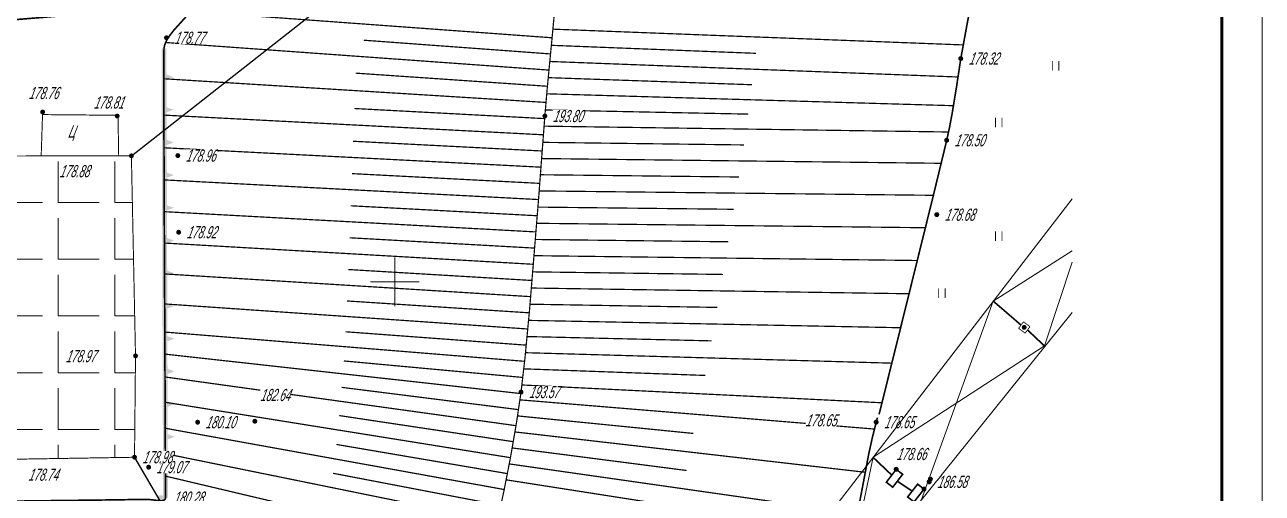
# Model space of a CAD drawing. Header units: millimetres. Extents: x 152217 to 562659, y 54507 to 219294.
# Drawn here: x 560125.9 to 560278.4, y 219011.4 to 219069.1 of the extents above; entities that cross this region are included whole.
import ezdxf

# ---------------------------------------------------------------- set-up
doc = ezdxf.new("R2010")
doc.units = ezdxf.units.MM
for name, pattern in [('Cплошная', [0]), ('Cплошная_0.50', [0]), ('Пунктирная 1_0.50', [0.5, 0, -0.5])]:
    doc.linetypes.add(name, pattern=pattern)
doc.layers.get('0').update_dxf_attribs({"lineweight": 18})
for name, color, linetype, lineweight in [('OSN', 7, 'Continuous', 60), ('Толст.рамка', 7, 'Continuous', 60), ('Тонк.рамка', 10, 'Continuous', 20)]:
    doc.layers.add(name, color=color, linetype=linetype, lineweight=lineweight)
for name, color, linetype in [('Контур здания', 7, 'Continuous'), ('Растительность травяная луговая', 7, 'Continuous'), ('Рельеф', 7, 'Continuous'), ('Сетка координатная', 7, 'Continuous'), ('Стенки подпорные отвес. (каменные_ бетонные_ железобетонные)', 7, 'Continuous'), ('Фермы железобетонные', 7, 'Continuous')]:
    doc.layers.add(name, color=color, linetype=linetype)
doc.styles.get("Standard").update_dxf_attribs({"font": 'simplex.shx', "width": 0.6, "oblique": 15})

# ---------------------------------------------------------------- blocks, each defined once
blk = doc.blocks.new('2011 - 401 трава')
at = {"color": 7, "linetype": 'Continuous', "lineweight": 0, "const_width": 0.1, "flags": 128}
for points in [[(0, 0), (0, 1.2)], [(0.8, 0), (0.8, 1.2)]]:
    blk.add_lwpolyline(points, dxfattribs=at)
blk = doc.blocks.new('118 - 330 отм высот')
blk.add_hatch(color=7).paths.add_polyline_path([(0.098, 0.12), (0.002, 0.155), (-0.095, 0.121), (-0.146, 0.032), (-0.129, -0.069), (-0.05, -0.135), (0.052, -0.136), (0.131, -0.07), (0.149, 0.031)])
at = {"color": 7, "linetype": 'Continuous', "lineweight": 0, "const_width": 0.01, "flags": 128}
blk.add_lwpolyline([(0.098, 0.12), (0.002, 0.155), (-0.095, 0.121), (-0.146, 0.032), (-0.129, -0.069), (-0.05, -0.135), (0.052, -0.136), (0.131, -0.07), (0.149, 0.031), (0.098, 0.12)], close=True, dxfattribs=at)
blk = doc.blocks.new('Крест')
at = {"color": 0, "linetype": 'Continuous', "lineweight": 0, "flags": 128}
for points in [[(0, -1), (0, 1)], [(-1, 0), (1, 0)]]:
    blk.add_lwpolyline(points, dxfattribs=at)
blk = doc.blocks.new('27 - 108.1.2 фермы  ж_б')
blk.add_hatch(color=7).paths.add_polyline_path([(0, 0.05), (-0.05, 0), (0, -0.05), (0.05, 0)])
at = {"color": 7, "linetype": 'Continuous', "lineweight": 0, "const_width": 0.1, "flags": 128}
for points in [[(-0.5, 0.5), (-0.5, -0.5)], [(0.5, 0.5), (-0.5, 0.5)], [(0.5, -0.5), (0.5, 0.5)], [(-0.5, -0.5), (0.5, -0.5)]]:
    blk.add_lwpolyline(points, dxfattribs=at)
at = {"color": 7, "linetype": 'Continuous', "lineweight": 0, "const_width": 0.02, "flags": 128}
blk.add_lwpolyline([(0, 0.05), (-0.05, 0), (0, -0.05), (0.05, 0), (0, 0.05)], close=True, dxfattribs=at)
blk = doc.blocks.new('1500-КИК')
blk.add_hatch(color=7).paths.add_polyline_path([(0.057, 0.143), (0.007, 0.156), (-0.045, 0.151), (-0.092, 0.129), (-0.128, 0.092), (-0.15, 0.045), (-0.154, -0.006), (-0.14, -0.056), (-0.11, -0.099), (-0.068, -0.128), (-0.018, -0.141), (0.034, -0.136), (0.081, -0.114), (0.117, -0.077), (0.139, -0.03), (0.143, 0.022), (0.129, 0.071), (0.099, 0.114)])
at = {"color": 7, "linetype": 'Continuous', "lineweight": 0, "const_width": 0.00249, "flags": 128}
blk.add_lwpolyline([(0.057, 0.143), (0.007, 0.156), (-0.045, 0.151), (-0.092, 0.129), (-0.128, 0.092), (-0.15, 0.045), (-0.154, -0.006), (-0.14, -0.056), (-0.11, -0.099), (-0.068, -0.128), (-0.018, -0.141), (0.034, -0.136), (0.081, -0.114), (0.117, -0.077), (0.139, -0.03), (0.143, 0.022), (0.129, 0.071), (0.099, 0.114), (0.057, 0.143)], close=True, dxfattribs=at)

msp = doc.modelspace()

# ---------------------------------------------------------------- hatches: boundary and pattern name
at = {"lineweight": 20}
h = msp.add_hatch(dxfattribs=at)
h.set_pattern_fill('ANGLE', color=1)
h.set_pattern_definition([(0, (551971.541, 214737.457), (0, 6.985), [5.08, -1.905]), (90, (551971.541, 214737.457), (-6.985, 4e-16), [5.08, -1.905])])
h.paths.add_polyline_path([(560034.5906, 219052.7808), (560034.8455, 219015.2052), (560035.0437, 219015.1323), (560035.1457, 219014.9543), (560035.1016, 219014.7086), (560040.3404, 219014.6488), (560040.4786, 219014.8865), (560040.6716, 219014.9561), (560040.8642, 219014.8853), (560041, 219014.6483), (560104.7145, 219015.2698), (560104.8568, 219015.5144), (560105.0499, 219015.584), (560105.2425, 219015.5132), (560105.377, 219015.2784), (560110.4734, 219015.3615), (560110.6002, 219015.5796), (560110.7933, 219015.6491), (560110.9859, 219015.5783), (560111.1043, 219015.3718), (560139.1158, 219015.8284), (560139.2593, 219016.0752), (560139.452, 219016.1446), (560139.5689, 219028.0433), (560139.4706, 219028.0436), (560139.3138, 219028.176), (560139.2788, 219028.3782), (560139.382, 219028.5556), (560139.5653, 219028.6217), (560139.0705, 219052.6829), (560138.9639, 219052.6832), (560138.6437, 219052.9536), (560123.4606, 219052.9451), (560123.4355, 219052.8051), (560123.2778, 219052.6737), (560123.0726, 219052.6743), (560122.7531, 219052.9441)])
h.paths.add_polyline_path([(560108.7372, 219048.3422), (560112.818, 219048.2588), (560112.8829, 219051.4328), (560108.8021, 219051.5162)], flags=24)
h.paths.add_polyline_path([(560085.4836, 219040.0887), (560090.3692, 219040.2374), (560090.2726, 219043.4105), (560085.387, 219043.2618)], flags=24)
h.paths.add_polyline_path([(560129.7043, 219049.5273), (560140.5302, 219049.5273), (560140.5302, 219052.6134), (560129.7043, 219052.6134)], flags=9)
h.paths.add_polyline_path([(560100.0188, 219016.0968), (560110.7467, 219016.0968), (560110.7467, 219019.1829), (560100.0188, 219019.1829)], flags=24)
h.paths.add_polyline_path([(560025.8667, 219049.5273), (560036.5947, 219049.5273), (560036.5947, 219052.6134), (560025.8667, 219052.6134)], flags=9)
h.paths.add_polyline_path([(560130.4864, 219026.7405), (560141.3123, 219026.7405), (560141.3123, 219029.8266), (560130.4864, 219029.8266)], flags=9)
h.paths.add_polyline_path([(560113.662, 219048.6522), (560124.4879, 219048.6522), (560124.4879, 219051.7383), (560113.662, 219051.7383)], flags=24)
h.paths.add_polyline_path([(560110.1303, 219016.4959), (560120.9562, 219016.4959), (560120.9562, 219019.5821), (560110.1303, 219019.5821)], flags=24)
h.paths.add_polyline_path([(560040.08, 219014.8909), (560051.0038, 219014.8909), (560051.0038, 219017.977), (560040.08, 219017.977)], flags=24)
h.paths.add_polyline_path([(560025.8638, 219014.8145), (560036.7877, 219014.8145), (560036.7877, 219017.9006), (560025.8638, 219017.9006)], flags=9)
at = {"layer": 'Стенки подпорные отвес. (каменные_ бетонные_ железобетонные)'}
for points in [[(560142.8067, 219066.1914), (560142.7801, 219066.1913), (560142.7932, 219062.3684), (560143.3732, 219062.3704), (560143.3732, 219062.3516), (560143.3733, 219062.3415), (560143.4002, 219062.3517), (560143.4874, 219062.3895), (560143.7926, 219062.5217), (560143.4002, 219062.3517), (560144.1992, 219062.6544), (560144.2491, 219062.6733), (560144.1991, 219062.6919), (560143.4981, 219062.9521), (560143.3981, 219062.9892), (560143.391, 219062.9918), (560143.3801, 219066.1933)], [(560143.3869, 219058.3415), (560143.387, 219058.3228), (560143.387, 219058.3126), (560143.414, 219058.3229), (560143.4069, 219058.3416), (560143.414, 219058.3229), (560144.213, 219058.6256), (560144.2059, 219058.6443), (560144.2128, 219058.6631), (560143.5119, 219058.9232), (560143.4118, 219058.9603), (560143.4049, 219058.9416), (560143.4118, 219058.9603), (560143.4048, 219058.9629), (560143.3933, 219062.3416), (560142.7933, 219062.3395), (560142.8069, 219058.3395)], [(560143.4007, 219054.3127), (560143.4007, 219054.2939), (560143.4008, 219054.2838), (560143.4277, 219054.294), (560143.5149, 219054.3318), (560143.82, 219054.4641), (560143.4277, 219054.294), (560144.2267, 219054.5968), (560144.2766, 219054.6157), (560144.2266, 219054.6342), (560143.5256, 219054.8944), (560143.4256, 219054.9315), (560143.4185, 219054.9341), (560143.407, 219058.3127), (560142.807, 219058.3107), (560142.8207, 219054.3107)], [(560144.2128, 219058.6631), (560144.2059, 219058.6443), (560144.213, 219058.6256), (560144.2629, 219058.6445)], [(560143.4144, 219050.2838), (560143.4145, 219050.2651), (560143.4145, 219050.2549), (560143.4415, 219050.2652), (560143.4344, 219050.2839), (560143.4415, 219050.2652), (560144.2405, 219050.5679), (560144.2904, 219050.5868), (560144.2403, 219050.6054), (560144.2334, 219050.5866), (560144.2403, 219050.6054), (560143.5394, 219050.8655), (560143.4393, 219050.9026), (560143.4324, 219050.8839), (560143.4393, 219050.9026), (560143.4323, 219050.9052), (560143.4208, 219054.2839), (560142.8208, 219054.2818), (560142.8344, 219050.2818)], [(560143.4282, 219046.255), (560143.4282, 219046.2362), (560143.4283, 219046.2261), (560143.4552, 219046.2363), (560144.2542, 219046.5391), (560144.3041, 219046.558), (560144.2541, 219046.5765), (560143.5531, 219046.8367), (560143.4531, 219046.8738), (560143.4461, 219046.855), (560143.4531, 219046.8738), (560143.446, 219046.8764), (560143.4345, 219050.255), (560142.8345, 219050.253), (560142.8482, 219046.253)], [(560143.4419, 219042.2261), (560143.442, 219042.2074), (560143.442, 219042.1973), (560143.469, 219042.2075), (560143.4619, 219042.2262), (560143.469, 219042.2075), (560144.268, 219042.5102), (560144.3179, 219042.5291), (560144.2678, 219042.5477), (560144.2609, 219042.5289), (560144.2678, 219042.5477), (560143.5669, 219042.8078), (560143.4668, 219042.8449), (560143.4599, 219042.8262), (560143.4668, 219042.8449), (560143.4598, 219042.8476), (560143.4483, 219046.2262), (560142.8483, 219046.2241), (560142.8619, 219042.2241)], [(560143.4557, 219038.1973), (560143.4557, 219038.1785), (560143.4557, 219038.1684), (560143.4827, 219038.1786), (560144.2817, 219038.4814), (560144.3316, 219038.5003), (560144.2816, 219038.5188), (560143.5806, 219038.779), (560143.4806, 219038.8161), (560143.4736, 219038.7973), (560143.4806, 219038.8161), (560143.4735, 219038.8187), (560143.462, 219042.1973), (560142.862, 219042.1953), (560142.8757, 219038.1953)], [(560143.4694, 219034.1684), (560143.4695, 219034.1497), (560143.4695, 219034.1396), (560143.4965, 219034.1498), (560143.4894, 219034.1685), (560143.4965, 219034.1498), (560144.2955, 219034.4525), (560144.3454, 219034.4714), (560144.2953, 219034.49), (560144.2884, 219034.4712), (560144.2953, 219034.49), (560143.5944, 219034.7501), (560143.4943, 219034.7873), (560143.4873, 219034.7899), (560143.4758, 219038.1685), (560142.8758, 219038.1664), (560142.8894, 219034.1665)], [(560143.4831, 219030.1396), (560143.4832, 219030.1209), (560143.4832, 219030.1107), (560143.5102, 219030.1209), (560143.5032, 219030.1397), (560143.5102, 219030.1209), (560144.3092, 219030.4237), (560144.3591, 219030.4426), (560144.3091, 219030.4611), (560143.6081, 219030.7213), (560143.5081, 219030.7584), (560143.501, 219030.761), (560143.4895, 219034.1396), (560142.8895, 219034.1376), (560142.9032, 219030.1376)], [(560143.4969, 219026.1107), (560143.497, 219026.092), (560143.497, 219026.0819), (560143.524, 219026.0921), (560143.5169, 219026.1108), (560143.524, 219026.0921), (560144.323, 219026.3948), (560144.3729, 219026.4137), (560144.3228, 219026.4323), (560143.6219, 219026.6924), (560143.5218, 219026.7296), (560143.5148, 219026.7322), (560143.5033, 219030.1108), (560142.9033, 219030.1087), (560142.9169, 219026.1088)], [(560143.5106, 219022.0819), (560143.5107, 219022.0632), (560143.5107, 219022.053), (560143.5377, 219022.0633), (560143.5307, 219022.082), (560143.5377, 219022.0633), (560144.3367, 219022.366), (560144.3866, 219022.3849), (560144.3366, 219022.4035), (560143.6356, 219022.6636), (560143.5356, 219022.7007), (560143.5286, 219022.682), (560143.5356, 219022.7007), (560143.5285, 219022.7033), (560143.517, 219026.0819), (560142.917, 219026.0799), (560142.9307, 219022.0799)], [(560143.5244, 219018.0531), (560143.5245, 219018.0343), (560143.5245, 219018.0242), (560143.5515, 219018.0344), (560144.3505, 219018.3371), (560144.4004, 219018.356), (560144.3503, 219018.3746), (560144.3434, 219018.3558), (560144.3503, 219018.3746), (560143.6494, 219018.6348), (560143.5493, 219018.6719), (560143.5423, 219018.6745), (560143.5308, 219022.0531), (560142.9308, 219022.0511), (560142.9444, 219018.0511)], [(560143.5381, 219014.0242), (560143.5382, 219014.0055), (560143.5382, 219013.9953), (560143.5652, 219014.0056), (560144.3642, 219014.3083), (560144.3571, 219014.327), (560144.3641, 219014.3458), (560143.6631, 219014.6059), (560143.5631, 219014.643), (560143.5561, 219014.6243), (560143.5631, 219014.643), (560143.556, 219014.6456), (560143.5445, 219018.0243), (560142.9445, 219018.0222), (560142.9582, 219014.0222)], [(560143.269, 219010.852), (560143.4403, 219010.8526), (560143.569, 219010.853), (560143.5583, 219013.9954), (560142.9583, 219013.9934), (560142.968, 219011.144), (560142.4036, 219011.1288), (560142.4193, 219010.549), (560142.4005, 219010.5485), (560142.3904, 219010.5482), (560142.4013, 219010.5215), (560142.4198, 219010.529), (560142.4013, 219010.5215), (560142.7227, 219009.7298), (560142.7428, 219009.6804), (560142.7602, 219009.7308), (560142.7412, 219009.7374), (560142.7602, 219009.7308), (560143.0037, 219010.4377), (560143.0385, 219010.5386), (560143.0196, 219010.5451), (560143.0385, 219010.5386), (560143.0409, 219010.5457), (560143.2771, 219010.5521), (560143.2736, 219010.6807)], [(560144.3641, 219014.3458), (560144.3571, 219014.327), (560144.3642, 219014.3083), (560144.4141, 219014.3272)]]:
    msp.add_hatch(color=7, dxfattribs=at).paths.add_polyline_path(points)

# ---------------------------------------------------------------- linework, layer by layer
at = {"layer": 'Контур здания', "color": 7, "linetype": 'Continuous', "lineweight": 0}
for p, q in [((560254.9839, 219041.2723), (560245.2486, 219035.0806)), ((560251.5579, 219029.5534), (560254.9839, 219039.8526)), ((560226.7914, 218998.6162), (560230.4505, 219015.8294))]:
    msp.add_line(p, q, dxfattribs=at)
at = {"layer": 'Контур здания', "color": 7, "linetype": 'Cплошная_0.50', "lineweight": 0, "const_width": 0.12, "flags": 128}
msp.add_lwpolyline([(560137.4971, 219053.0248), (560137.4148, 219057.9622), (560128.116, 219058.0445), (560127.9514, 219053.0248)], dxfattribs=at)
msp.add_lwpolyline([(560016.5047, 219014.9209), (560040.6682, 219014.6451), (560105.0464, 219015.2731), (560139.4489, 219015.8338), (560139.5716, 219028.3142), (560139.0649, 219052.9538), (560123.1736, 219052.9449), (560016.3687, 219052.7471), (560016.5047, 219014.9209)], close=True, dxfattribs=at)
at = {"layer": 'Контур здания', "color": 7, "linetype": 'Continuous', "lineweight": 0, "flags": 128}
for points, const_width in [([(560245.2486, 219035.0806), (560248.6379, 219032.1606)], 0.2), ([(560249.5243, 219031.4827), (560251.5579, 219029.5534)], 0.201), ([(560233.4641, 219012.8674), (560235.1848, 219011.7203)], 0.2001)]:
    msp.add_lwpolyline(points, dxfattribs=dict(at, const_width=const_width))
for points, const_width in [([(560233.3039, 219014.3428), (560234.0974, 219013.7339), (560232.8797, 219012.1469), (560232.0862, 219012.7558), (560233.3039, 219014.3428)], 0.2011), ([(560236.7323, 219011.9073), (560235.9439, 219012.5228), (560234.7129, 219010.946), (560235.5013, 219010.3305), (560236.7323, 219011.9073)], 0.2019)]:
    msp.add_lwpolyline(points, close=True, dxfattribs=dict(at, const_width=const_width))
at = {"layer": 'Рельеф', "color": 7, "linetype": 'Пунктирная 1_0.50', "lineweight": 0, "const_width": 0.2, "flags": 128}
for points in [[(560231.195, 219021.117), (560234.6422, 219034.9911), (560237.8043, 219047.7722), (560239.5274, 219054.8736), (560239.8718, 219056.4687), (560240.2024, 219058.2079), (560240.7532, 219061.5681), (560241.0304, 219063.4091), (560241.2596, 219064.9354), (560241.9883, 219068.915), (560242.5745, 219072.0165), (560243.6576, 219078.0639), (560244.4544, 219083.1162), (560244.8634, 219086.1993), (560245.1464, 219088.8913), (560245.3038, 219091.1957), (560245.3356, 219093.1125), (560245.189, 219097.4458), (560245.0659, 219099.3731), (560244.9069, 219101.1879), (560244.6446, 219103.4036), (560244.3171, 219105.4753), (560243.9228, 219107.4148), (560243.4602, 219109.2278), (560242.8266, 219111.2069), (560242.0954, 219113.0208), (560241.6929, 219113.8668), (560241.2657, 219114.6726), (560240.8135, 219115.4382), (560240.3364, 219116.1639), (560239.8241, 219116.8615), (560239.2526, 219117.5627), (560238.6215, 219118.2682), (560237.93, 219118.9787), (560236.363, 219120.418), (560234.5404, 219121.8908), (560232.8979, 219123.0947), (560231.0656, 219124.3415), (560229.0194, 219125.6477), (560226.6898, 219127.0579), (560221.5203, 219130.0321), (560218.5437, 219131.7291), (560216.1825, 219133.0988), (560208.9748, 219137.2331), (560205.7206, 219139.0254), (560202.6677, 219140.6459), (560199.765, 219142.1215), (560196.9967, 219143.4601), (560193.606, 219144.9933), (560190.41, 219146.3122), (560187.4024, 219147.4194), (560184.5805, 219148.3158), (560181.3759, 219149.1888), (560177.6706, 219150.0964), (560173.538, 219151.0205), (560169.0662, 219151.9414), (560164.2891, 219152.8507), (560159.3649, 219153.717), (560154.3946, 219154.5225), (560149.4669, 219155.2529), (560144.2606, 219155.9466), (560139.2816, 219156.5269), (560134.5991, 219156.9857), (560130.263, 219157.318), (560126.2059, 219157.5115), (560121.868, 219157.5852), (560117.2099, 219157.54), (560112.1447, 219157.3753), (560104.7793, 219156.9793), (560094.8238, 219156.281), (560093.9503, 219156.2166), (560084.2102, 219155.549), (560080.5871, 219155.3588), (560077.3826, 219155.2407), (560073.5182, 219155.1333), (560061.2053, 219154.8024), (560052.3502, 219154.6073), (560045.0243, 219154.5019), (560037.5805, 219154.4886), (560034.4907, 219154.5307), (560031.806, 219154.6056), (560029.2781, 219154.733), (560026.4403, 219154.9413), (560023.2806, 219155.2311), (560019.7653, 219155.6057), (560014.6814, 219156.2148), (560008.0346, 219157.08), (560007.7487, 219157.1179), (560002.4471, 219157.8027), (559999.6703, 219158.0938), (559999.248, 219158.1253), (559994.8326, 219158.4218), (559992.2604, 219158.5149), (559989.982, 219158.508), (559987.4927, 219158.368), (559986.3243, 219158.243), (559985.1986, 219158.0804), (559982.0381, 219157.6512), (559978.4255, 219157.1756), (559975.9021, 219156.7854), (559973.631, 219156.3685), (559971.5431, 219155.9121), (559969.6238, 219155.4128), (559968.4164, 219155.0495), (559967.2797, 219154.665), (559966.2124, 219154.2587), (559965.214, 219153.8304), (559964.2837, 219153.3798), (559963.4215, 219152.9069), (559962.6272, 219152.4115), (559961.9007, 219151.8936), (559961.1088, 219151.2553), (559960.1718, 219150.4398), (559957.8851, 219148.2968), (559955.0988, 219145.5189), (559951.911, 219142.204), (559948.6936, 219138.7507)], [(560003.5674, 219038.3012), (560004.0484, 219035.2061), (560004.5622, 219032.2807), (560005.1088, 219029.5251), (560005.6881, 219026.9401), (560006.4618, 219023.9361), (560007.2861, 219021.2048), (560008.1605, 219018.7479), (560009.0847, 219016.5669), (560009.5652, 219015.5803), (560010.0579, 219014.663), (560010.5628, 219013.8153), (560011.0797, 219013.0371), (560011.6088, 219012.3286), (560012.1498, 219011.6899), (560012.7027, 219011.1209), (560013.2676, 219010.6219), (560013.8669, 219010.1642), (560014.5003, 219009.7378), (560015.1684, 219009.3426), (560015.8713, 219008.9782), (560016.6094, 219008.6447), (560017.3834, 219008.3415), (560019.041, 219007.8259), (560020.8466, 219007.4301), (560022.8104, 219007.1516), (560024.9419, 219006.989), (560027.2569, 219006.941), (560028.9403, 219006.9735), (560030.7285, 219007.0585), (560032.6348, 219007.1968), (560034.6829, 219007.39), (560039.1953, 219007.9341), (560045.4865, 219008.8381), (560045.6692, 219008.8652), (560051.9823, 219009.7694), (560056.5475, 219010.3128), (560058.617, 219010.5026), (560060.543, 219010.6356), (560062.3491, 219010.7135), (560064.0487, 219010.7368), (560082.7238, 219010.6281), (560095.701, 219010.5169), (560101.3988, 219010.4668), (560114.6816, 219010.3784), (560125.2588, 219010.4413), (560135.836, 219010.571), (560141.049, 219010.6488), (560141.8379, 219010.5647), (560141.9488, 219010.5477), (560142.4874, 219010.4814), (560142.8468, 219010.4834), (560143.0287, 219010.5242), (560143.1586, 219010.5985), (560143.2384, 219010.7074), (560143.269, 219010.852), (560143.2091, 219025.066), (560143.2066, 219025.5729), (560143.0897, 219051.0998), (560143.0601, 219061.9877), (560143.0801, 219066.1923), (560143.1701, 219066.654), (560143.3972, 219067.1735), (560143.7633, 219067.7558), (560144.2801, 219068.4197), (560145.3329, 219069.588), (560146.1278, 219070.4666), (560146.4459, 219070.8935), (560146.5762, 219071.1927), (560146.5747, 219071.3028), (560146.5286, 219071.3876), (560146.3001, 219071.4844), (560145.7308, 219071.5), (560144.646, 219071.4498), (560140.7394, 219071.1408), (560136.0751, 219070.7173), (560130.5651, 219070.2175), (560125.0321, 219069.7647), (560121.2194, 219069.5368), (560117.8337, 219069.4417), (560114.0956, 219069.4151), (560106.9642, 219069.5025), (560105.6294, 219069.5278), (560099.8331, 219069.6228), (560094.6925, 219069.6667), (560092.0059, 219069.6874), (560083.3424, 219069.7941), (560078.741, 219069.9019), (560074.6847, 219070.0466), (560070.6069, 219070.2759), (560064.753, 219070.7021), (560062.4613, 219070.8795), (560052.9491, 219071.5841), (560046.5214, 219071.9588), (560041.1378, 219072.1458), (560034.5313, 219072.2187), (560026.3013, 219072.2199), (560017.5371, 219072.1445), (560009.985, 219072.0025), (560006.498, 219071.8952), (560003.793, 219071.7729), (560001.9193, 219071.6379), (560000.8987, 219071.4919), (560000.6239, 219071.3939), (560000.3844, 219071.2499), (560000.1799, 219071.0598), (560000.0103, 219070.8233), (559999.8755, 219070.5403), (559999.7751, 219070.2103), (559999.6768, 219069.4065), (559999.6927, 219068.6677), (559999.7864, 219067.8064), (559999.9587, 219066.8102), (560000.2187, 219065.6274), (560000.6236, 219064.008), (560001.1323, 219061.8963), (560001.2849, 219060.6421), (560001.5389, 219057.5709), (560001.917, 219052.9477), (560002.2736, 219049.0731), (560002.8767, 219043.5157), (560003.5531, 219038.3988)], [(560230.9954, 219020.7146), (560230.8406, 219020.1497), (560230.3849, 219018.349), (560229.9281, 219016.2785), (560228.8431, 219010.5335), (560228.8201, 219010.4062), (560227.6824, 219004.3486), (560227.1871, 219002.0321), (560226.6875, 218999.9329), (560225.9022, 218997.0739), (560225.0554, 218994.4974), (560224.1323, 218992.1586), (560223.6395, 218991.0718), (560223.1248, 218990.0375), (560222.5552, 218988.9967), (560221.8967, 218987.8881), (560220.3128, 218985.4672), (560218.3723, 218982.7737), (560216.0714, 218979.8024), (560214.1664, 218977.46), (560212.0568, 218974.9533), (560209.7297, 218972.2665), (560207.1111, 218969.3142), (560203.7836, 218965.6286), (560200.4947, 218961.9601), (560198.5299, 218959.7649), (560196.3144, 218957.4365), (560194.3311, 218955.4429), (560191.9277, 218953.0973), (560190.0451, 218951.2857), (560187.4836, 218948.8169), (560185.7806, 218947.0485), (560183.2444, 218944.1945), (560182.4688, 218943.3101), (560180.6676, 218941.2856), (560179.1613, 218939.6547), (560177.7578, 218938.2095), (560176.4302, 218936.9241), (560174.6312, 218935.3303), (560172.9055, 218933.9836), (560172.0636, 218933.3978), (560171.2341, 218932.8694), (560170.4158, 218932.3975), (560169.6079, 218931.9817), (560167.79, 218931.179), (560165.6838, 218930.3882), (560163.2798, 218929.6059), (560160.5621, 218928.8267), (560158.0129, 218928.168), (560155.2031, 218927.5014), (560152.1027, 218926.8195), (560148.649, 218926.1086), (560139.3363, 218924.3426)]]:
    msp.add_lwpolyline(points, dxfattribs=at)
at = {"layer": 'Рельеф', "color": 7, "linetype": 'Cплошная_0.50', "lineweight": 0, "const_width": 0.15, "flags": 128}
for points in [[(559965.6628, 219034.6393), (559965.6692, 219034.5502), (559965.695, 219034.1948), (559966.3529, 219025.4255), (559966.7735, 219020.5004), (559967.188, 219016.3127), (559967.7023, 219012.0241), (559968.2372, 219008.5405), (559968.9177, 219004.8464), (559969.5509, 219001.7658), (559970.3976, 218998.2206), (559970.8408, 218996.6027), (559971.3012, 218995.0731), (559971.8641, 218993.3876), (559972.4557, 218991.8058), (559973.0783, 218990.3221), (559973.7333, 218988.933), (559974.4665, 218987.5486), (559975.3107, 218986.1045), (559976.2587, 218984.6131), (559977.2998, 218983.091), (559978.3199, 218981.692), (559979.3929, 218980.3022), (559980.5032, 218978.9421), (559981.6312, 218977.6356), (559982.7153, 218976.4501), (559983.7751, 218975.3604), (559984.7896, 218974.3878), (559985.7388, 218973.5518), (559986.6672, 218972.8164), (559987.659, 218972.1113), (559988.7094, 218971.4401), (559989.8128, 218970.8064), (559990.9226, 218970.2335), (559992.0694, 218969.7022), (559993.2462, 218969.2158), (559994.4456, 218968.7774), (559995.6458, 218968.394), (559996.8524, 218968.063), (559998.0573, 218967.7863), (559999.2526, 218967.5661), (560000.4922, 218967.4136), (560002.0676, 218967.3021), (560003.9859, 218967.2312), (560006.265, 218967.2), (560010.2176, 218967.2236), (560015.434, 218967.3318), (560017.1388, 218967.3753), (560023.2545, 218967.4998), (560029.2321, 218967.5835), (560032.1563, 218967.6458), (560035.2093, 218967.7106), (560041.187, 218967.7924), (560051.3355, 218967.782), (560053.7985, 218967.7752), (560065.8245, 218967.7477), (560078.6532, 218967.7722), (560081.4007, 218967.794), (560088.6535, 218967.8569), (560098.6531, 218968.014), (560103.8369, 218968.1571), (560108.6452, 218968.3436), (560120.2037, 218968.9103), (560126.8397, 218969.2962), (560132.4347, 218969.68), (560137.8444, 218970.1461), (560139.9412, 218970.3764), (560141.6296, 218970.6047), (560144.8745, 218971.1807), (560148.1357, 218971.916), (560151.3851, 218972.8067), (560154.5317, 218973.8302), (560156.09, 218974.4019), (560157.6007, 218975.0016), (560159.0579, 218975.6271), (560160.4564, 218976.2762), (560161.8659, 218976.9817), (560163.3, 218977.7487), (560164.7402, 218978.5675), (560166.1681, 218979.4276), (560167.6102, 218980.3472), (560169.0031, 218981.2884), (560170.3309, 218982.2404), (560171.5804, 218983.1937), (560172.8188, 218984.2062), (560173.9429, 218985.201), (560174.9436, 218986.1698), (560175.8142, 218987.1064), (560176.5817, 218988.0469), (560177.315, 218989.0756), (560178.0164, 218990.1955), (560178.689, 218991.4116), (560179.2355, 218992.5147), (560179.7677, 218993.6976), (560180.2896, 218994.9691), (560180.8087, 218996.3473), (560181.5715, 218998.5731), (560182.4709, 219001.434), (560183.2645, 219004.2708), (560184.1214, 219007.7927), (560184.9736, 219011.7113), (560185.7733, 219015.7995), (560186.5024, 219020), (560187.0746, 219023.8573), (560187.5677, 219028.1241), (560188.1346, 219034.1006), (560189.1743, 219046.8657), (560189.6285, 219052.8446), (560190.0099, 219057.8574), (560190.2926, 219061.1653), (560190.7554, 219066.0004), (560190.8922, 219067.4018), (560191.4064, 219072.9432), (560191.7083, 219076.9513), (560191.8231, 219079.2034), (560191.8646, 219081.0955), (560191.8334, 219082.6567), (560191.7291, 219083.8998), (560191.5348, 219085.0606), (560191.2494, 219086.2493), (560190.874, 219087.4612), (560190.4105, 219088.6902), (560189.9064, 219089.8346), (560189.3323, 219090.9814), (560188.6915, 219092.1236), (560187.9889, 219093.2527), (560187.2768, 219094.2943), (560186.521, 219095.3075), (560185.7282, 219096.2833), (560184.9065, 219097.2119), (560184.0874, 219098.0446), (560183.1769, 219098.8694), (560182.1751, 219099.6862), (560181.0822, 219100.4948), (560180.0423, 219101.2014), (560178.9314, 219101.9017), (560177.7495, 219102.5958), (560176.4962, 219103.2837), (560174.1985, 219104.441), (560171.6832, 219105.5863), (560168.6536, 219106.8488), (560165.3891, 219108.1145), (560161.1747, 219109.6163), (560157.183, 219110.8881), (560154.8886, 219111.5401), (560152.7269, 219112.0901), (560150.7068, 219112.536), (560148.834, 219112.8765), (560146.8864, 219113.1496), (560144.6375, 219113.3938), (560142.0753, 219113.6106), (560139.1768, 219113.8018), (560133.9145, 219114.0541), (560127.3255, 219114.2699), (560121.7269, 219114.4136), (560115.469, 219114.5769), (560109.4173, 219114.7269), (560101.942, 219114.8656), (560085.7271, 219115.0714), (560069.9853, 219115.1794), (560054.5729, 219115.2018), (560039.1602, 219115.128), (560032.1411, 219115.0358), (560026.6287, 219114.9082), (560022.9545, 219114.8015), (560015.9536, 219114.5871), (560010.1112, 219114.3378), (560005.2869, 219114.0322), (560002.6503, 219113.8041), (560000.2792, 219113.5452), (559998.1572, 219113.2535), (559996.2753, 219112.928), (559995.3759, 219112.7537), (559991.308, 219111.9446), (559988.3, 219111.2714), (559986.0675, 219110.696), (559984.0464, 219110.0956), (559982.1973, 219109.4584), (559980.5034, 219108.7786), (559978.6257, 219107.8821), (559977.7631, 219107.4052), (559976.9498, 219106.9086), (559976.1849, 219106.3913), (559975.4677, 219105.8532), (559974.7978, 219105.2939), (559974.1747, 219104.7128), (559972.9205, 219103.3589), (559971.6672, 219101.7752), (559970.4309, 219099.9821), (559969.2301, 219098.0064), (559968.1162, 219095.9426), (559967.0717, 219093.7694), (559966.1137, 219091.5223), (559965.2579, 219089.238), (559964.4953, 219086.8767), (559963.8683, 219084.5515), (559963.3862, 219082.2968), (559963.055, 219080.1407), (559962.9528, 219079.0744), (559962.8823, 219077.823), (559962.8364, 219074.7633), (559962.9173, 219070.9576), (559963.1251, 219066.3919), (559963.6522, 219058.3952), (559964.4781, 219048.3013), (559964.9699, 219042.746), (559965.6602, 219034.674)], [(560187.0598, 219023.7467), (560187.0746, 219023.8573), (560187.5677, 219028.1241), (560188.1346, 219034.1006), (560189.1743, 219046.8657), (560189.6285, 219052.8446), (560190.0099, 219057.8574), (560190.2926, 219061.1653), (560190.7554, 219066.0004), (560190.8922, 219067.4018), (560191.4064, 219072.9432), (560191.7083, 219076.9513), (560191.8231, 219079.2034), (560191.8646, 219081.0955), (560191.8334, 219082.6567), (560191.7291, 219083.8998), (560191.5348, 219085.0606), (560191.2494, 219086.2493), (560190.874, 219087.4612), (560190.4105, 219088.6902), (560189.9064, 219089.8346), (560189.3323, 219090.9814), (560188.6915, 219092.1236), (560187.9889, 219093.2527), (560187.2768, 219094.2943), (560186.521, 219095.3075), (560185.7282, 219096.2833), (560184.9065, 219097.2119), (560184.0874, 219098.0446), (560183.1769, 219098.8694), (560182.1751, 219099.6862), (560181.0822, 219100.4948), (560180.0423, 219101.2014), (560178.9314, 219101.9017), (560177.7495, 219102.5958), (560176.4962, 219103.2837), (560174.1985, 219104.441), (560171.6832, 219105.5863), (560168.6536, 219106.8488), (560165.3891, 219108.1145), (560161.1747, 219109.6163), (560157.183, 219110.8881), (560154.8886, 219111.5401), (560152.7269, 219112.0901), (560150.7068, 219112.536), (560148.834, 219112.8765), (560146.8864, 219113.1496), (560144.6375, 219113.3938), (560142.0753, 219113.6106), (560139.1768, 219113.8018), (560133.9145, 219114.0541), (560127.3255, 219114.2699), (560121.7269, 219114.4136), (560115.469, 219114.5769), (560109.4173, 219114.7269), (560101.942, 219114.8656), (560085.7271, 219115.0714), (560069.9853, 219115.1794), (560054.5729, 219115.2018), (560039.1602, 219115.128), (560032.1411, 219115.0358), (560026.6287, 219114.9082), (560022.9545, 219114.8015), (560015.9536, 219114.5871), (560010.1112, 219114.3378), (560005.2869, 219114.0322), (560002.6503, 219113.8041), (560000.2792, 219113.5452), (559998.1572, 219113.2535), (559996.2753, 219112.928), (559995.3759, 219112.7537), (559991.308, 219111.9446), (559988.3, 219111.2714), (559986.0675, 219110.696), (559984.0464, 219110.0956), (559982.1973, 219109.4584), (559980.5034, 219108.7786), (559978.6257, 219107.8821), (559977.7631, 219107.4052), (559976.9498, 219106.9086), (559976.1849, 219106.3913), (559975.4677, 219105.8532), (559974.7978, 219105.2939), (559974.1747, 219104.7128), (559973.7411, 219104.2709)], [(560187.0798, 219023.8961), (560187.0746, 219023.8573), (560186.5024, 219020), (560185.7733, 219015.7995), (560184.9736, 219011.7113), (560184.1214, 219007.7927), (560183.2645, 219004.2708), (560182.4709, 219001.434), (560181.5715, 218998.5731), (560180.8087, 218996.3473), (560180.2896, 218994.9691), (560179.7677, 218993.6976), (560179.2355, 218992.5147), (560178.689, 218991.4116), (560178.0164, 218990.1955), (560177.315, 218989.0756), (560176.5817, 218988.0469), (560175.8142, 218987.1064), (560174.9436, 218986.1698), (560173.9429, 218985.201), (560172.8188, 218984.2062), (560171.5804, 218983.1937), (560170.3309, 218982.2404), (560169.0031, 218981.2884), (560167.6102, 218980.3472), (560166.1681, 218979.4276), (560164.7402, 218978.5675), (560163.3, 218977.7487), (560161.8659, 218976.9817), (560160.4564, 218976.2762), (560159.0579, 218975.6271), (560157.6007, 218975.0016), (560156.09, 218974.4019), (560154.5317, 218973.8302), (560151.3851, 218972.8067), (560148.1357, 218971.916), (560144.8745, 218971.1807), (560141.6296, 218970.6047), (560140.0587, 218970.3908), (560138.1289, 218970.175)]]:
    msp.add_lwpolyline(points, dxfattribs=at)
at = {"layer": 'Рельеф', "color": 7, "linetype": 'Cплошная', "lineweight": 0, "const_width": 0.15, "flags": 128}
for points in [[(560190.9025, 219067.5082), (560146.3563, 219070.7594)], [(560191.0052, 219068.5699), (560241.5563, 219066.6284)], [(560190.515, 219063.527), (560143.2765, 219066.9292)], [(560190.7083, 219065.5176), (560167.7026, 219067.208)], [(560190.812, 219066.5793), (560216.0109, 219065.5928)], [(560190.6177, 219064.5887), (560240.9209, 219062.6773)], [(560190.1483, 219059.5439), (560143.0599, 219062.4591)], [(560190.3267, 219061.5359), (560166.695, 219063.1514)], [(560190.4262, 219062.5979), (560215.5341, 219061.7236)], [(560190.2418, 219060.6064), (560240.3648, 219059.1415)], [(560189.9861, 219057.5504), (560166.5244, 219058.7964)], [(560189.8336, 219055.5563), (560143.0672, 219057.9813)], [(560190.0702, 219058.6138), (560215.0802, 219058.1038)], [(560189.9147, 219056.6199), (560239.7547, 219055.9027)], [(560189.6827, 219053.562), (560166.3778, 219054.7605)], [(560189.7631, 219054.6256), (560214.5412, 219054.3074)], [(560189.5321, 219051.5676), (560143.0793, 219053.9592)], [(560189.6124, 219052.6313), (560238.8504, 219052.0444)], [(560189.229, 219047.5791), (560143.0939, 219050.0019)], [(560189.3811, 219049.5734), (560166.2337, 219050.7739)], [(560189.4617, 219050.637), (560213.9163, 219050.3585)], [(560189.3103, 219048.6427), (560237.8853, 219048.1013)], [(560189.0754, 219045.5851), (560166.0886, 219046.8125)], [(560189.1576, 219046.6486), (560213.2763, 219046.3795)], [(560188.9199, 219043.5911), (560143.11, 219046.0888)], [(560189.0031, 219044.6545), (560236.9008, 219044.1087)], [(560188.6008, 219039.6039), (560143.127, 219042.2218)], [(560188.7618, 219041.5974), (560165.9401, 219042.8731)], [(560188.8465, 219042.6607), (560212.6248, 219042.3782)], [(560188.6871, 219040.667), (560235.9017, 219040.0705)], [(560188.4361, 219037.6107), (560165.7859, 219038.9604)], [(560188.267, 219035.6178), (560143.1444, 219038.4181)], [(560188.5244, 219038.6737), (560211.9604, 219038.3525)], [(560188.3578, 219036.6806), (560234.8864, 219035.9753)], [(560187.911, 219031.6337), (560143.1619, 219034.7218)], [(560188.0924, 219033.6255), (560165.6228, 219035.0887)], [(560188.1863, 219034.688), (560211.2785, 219034.2926)], [(560187.5185, 219027.653), (560143.1787, 219031.2571)], [(560187.7207, 219029.6428), (560165.4456, 219031.2942)], [(560188.0087, 219032.6959), (560233.8475, 219031.7898)], [(560187.8235, 219030.7045), (560210.5685, 219030.1723)], [(560187.0509, 219023.6806), (560143.1919, 219028.5421)], [(560187.6281, 219028.7141), (560232.7631, 219027.4253)], [(560187.299, 219025.6651), (560165.2425, 219027.6981)], [(560187.4187, 219026.7251), (560209.8018, 219025.9118)], [(560186.4577, 219019.7249), (560143.2058, 219025.725)], [(560186.7678, 219021.7008), (560164.9832, 219024.4452)], [(560187.1878, 219024.7384), (560231.5505, 219022.547)], [(560185.7705, 219015.7845), (560143.2211, 219022.6117)], [(560186.9436, 219022.9054), (560230.6191, 219019.3074)], [(560186.1245, 219017.7529), (560164.6689, 219020.9714)], [(560186.6494, 219020.9272), (560208.3229, 219018.7659)], [(560185.0039, 219011.8587), (560143.2367, 219019.4068)], [(560186.3299, 219018.9529), (560229.4751, 219013.9865)], [(560184.1573, 219007.9494), (560143.2516, 219016.2725)], [(560185.3968, 219013.8197), (560164.3129, 219017.4154)], [(560185.9884, 219016.9822), (560207.4955, 219014.2008)], [(560185.6266, 219015.0153), (560228.5451, 219008.8809)], [(560183.2104, 219004.0633), (560143.2636, 219013.5134)], [(560184.5913, 219009.9017), (560163.9178, 219013.8601)], [(560185.2454, 219013.0519), (560206.6612, 219009.7032)]]:
    msp.add_lwpolyline(points, dxfattribs=at)
at = {"layer": 'Толст.рамка'}
msp.add_line((560273.4079, 219288.9807), (560273.4079, 218704.9896), dxfattribs=at)
at = {"layer": 'Тонк.рамка'}
msp.add_line((560278.4079, 218699.9769), (560278.4079, 219293.9809), dxfattribs=at)

# ---------------------------------------------------------------- block references
at = {"layer": 'Растительность травяная луговая', "color": 7, "zscale": 2}
for p in [(560252.541, 219063.4572), (560245.541, 219056.4572), (560245.541, 219042.4572), (560238.541, 219035.4572)]:
    msp.add_blockref('2011 - 401 трава', p, dxfattribs=at)
at = {"layer": 'Рельеф', "color": 7, "xscale": 2, "yscale": 2, "zscale": 2}
for name, p in [('118 - 330 отм высот', (560128.1249, 219058.3575, 357.5105)), ('118 - 330 отм высот', (560139.0649, 219052.9538, 357.7659)), ('1500-КИК', (560249.0874, 219031.8201, 357.7254)), ('118 - 330 отм высот', (560139.5716, 219028.3142, 357.9418)), ('118 - 330 отм высот', (560154.2732, 219020.261, 365.281)), ('1500-КИК', (560233.3039, 219014.3428, 357.3136)), ('118 - 330 отм высот', (560233.3039, 219014.3428, 357.3136)), ('1500-КИК', (560236.7323, 219011.9073, 357.0351)), ('118 - 330 отм высот', (560236.7323, 219011.9073, 357.0351))]:
    msp.add_blockref(name, p, dxfattribs=at)
at = {"layer": 'Сетка координатная', "color": 136, "true_color": 0x008080, "xscale": 3, "yscale": 3, "zscale": 2}
msp.add_blockref('Крест', (560171.541, 219037.4572), dxfattribs=at)
at = {"layer": 'Фермы железобетонные', "color": 7, "zscale": 2, "rotation": 322.7110429999681}
msp.add_blockref('27 - 108.1.2 фермы  ж_б', (560249.0874, 219031.8201), dxfattribs=at)

# ---------------------------------------------------------------- texts
at = {"layer": 'Рельеф', "color": 7, "char_height": 1.5, "attachment_point": 4, "bg_fill": 3, "box_fill_scale": 1, "bg_fill_color": 256, "bg_fill_transparency": 0}
for s, insert in [('{\\fD431|c1|b0|i1;\\l\\C0;178.66}', (560233.3601, 219016.2223)), ('{\\fD431|c1|b0|i1;\\l\\C0;186.58}', (560238.374, 219012.7963))]:
    msp.add_mtext(s, dxfattribs=dict(at, insert=insert))

# ---------------------------------------------------------------- next in the draw order: linework, layer by layer
at = {"layer": 'Контур здания', "color": 7, "linetype": 'Continuous', "lineweight": 0, "const_width": 0.2017, "flags": 128}
msp.add_lwpolyline([(560230.4398, 219015.8396), (560232.6819, 219013.7017)], dxfattribs=at)

# ---------------------------------------------------------------- next in the draw order: block references
at = {"layer": 'Рельеф', "color": 7, "xscale": 2, "yscale": 2, "zscale": 2}
for name, p in [('1500-КИК', (560237.374, 219012.7963, 373.1621)), ('118 - 330 отм высот', (560237.374, 219012.7963, 373.1621)), ('1500-КИК', (560237.5201, 219013.1389, 368.4321)), ('118 - 330 отм высот', (560237.5201, 219013.1389, 368.4321))]:
    msp.add_blockref(name, p, dxfattribs=at)

# ---------------------------------------------------------------- next in the draw order: texts
at = {"layer": 'Рельеф', "color": 7, "char_height": 1.5, "attachment_point": 4, "bg_fill": 3, "box_fill_scale": 1, "bg_fill_color": 256, "bg_fill_transparency": 0}
for s, insert in [('{\\fD431|c1|b0|i1;\\l\\C0;178.77}', (560144.3856, 219067.5006)), ('{\\fD431|c1|b0|i1;\\l\\C0;178.32}', (560242.2596, 219064.9354)), ('{\\fD431|c1|b0|i1;\\l\\C0;178.76}', (560126.4268, 219060.6957)), ('{\\fD431|c1|b0|i1;\\l\\C0;178.81}', (560134.448, 219059.529)), ('{\\fD431|c1|b0|i1;\\l\\C0;193.80}', (560191.0099, 219057.8574)), ('{\\fD431|c1|b0|i1;\\l\\C0;178.50}', (560240.5274, 219054.8736)), ('{\\fD431|c1|b0|i1;\\l\\C0;178.96}', (560145.7857, 219052.9851)), ('{\\fD431|c1|b0|i1;\\l\\C0;178.88}', (560130.2187, 219051.0703)), ('{\\fD431|c1|b0|i1;\\l\\C0;178.68}', (560239.3083, 219045.7049)), ('{\\fD431|c1|b0|i1;\\l\\C0;178.92}', (560145.8857, 219043.5438)), ('{\\fD431|c1|b0|i1;\\l\\C0;178.97}', (560131.0007, 219028.2836)), ('{\\fD431|c1|b0|i1;\\l\\C0;182.64}', (560154.9491, 219023.4939)), ('{\\fD431|c1|b0|i1;\\l\\C0;193.57}', (560188.0746, 219023.8573)), ('{\\fD431|c1|b0|i1;\\l\\C0;180.10}', (560148.2237, 219020.1458)), ('{\\fArial|c1|b0|i1;\\l\\C0;178.65}', (560222.1318, 219020.3767)), ('{\\fD431|c1|b0|i1;\\l\\C0;178.65}', (560231.8406, 219020.1497)), ('{\\fD431|c1|b0|i1;\\l\\C0;179.07}', (560142.1842, 219014.6056)), ('{\\fD431|c1|b0|i1;\\l\\C0;178.74}', (560126.3694, 219013.6738)), ('{\\fD431|c1|b0|i1;\\l\\C0;180.28}', (560144.269, 219010.852))]:
    msp.add_mtext(s, dxfattribs=dict(at, insert=insert))
at = {"layer": 'Рельеф', "color": 7, "insert": (560131.2899, 219056.7223), "char_height": 1.5, "attachment_point": 1, "rotation": 358.828879, "bg_fill": 3, "box_fill_scale": 1, "bg_fill_color": 256, "bg_fill_transparency": 0}
msp.add_mtext('{\\fBm431|c1|b0|i1;\\l\\C0;Ц}', dxfattribs=at)

# ---------------------------------------------------------------- next in the draw order: linework, layer by layer
at = {"layer": 'OSN', "color": 1, "linetype": 'Continuous', "lineweight": 30}
msp.add_line((560139.0649, 219052.9538), (560170.5154, 219077.6695), dxfattribs=at)
at = {"layer": 'Контур здания', "color": 7, "linetype": 'Continuous', "lineweight": 0}
for p, q in [((560254.9839, 219047.6598), (560223.9524, 219007.3985)), ((560245.2486, 219035.0806), (560236.4363, 219010.6253)), ((560254.9839, 219033.6639), (560226.7914, 218998.6162)), ((560230.4505, 219015.8294), (560251.5579, 219029.5534))]:
    msp.add_line(p, q, dxfattribs=at)

# ---------------------------------------------------------------- next in the draw order: block references
at = {"layer": 'Рельеф', "color": 7, "xscale": 2, "yscale": 2, "zscale": 2}
for name, p in [('118 - 330 отм высот', (560143.3856, 219067.5006, 357.542)), ('1500-КИК', (560241.2596, 219064.9354, 356.63)), ('118 - 330 отм высот', (560241.2596, 219064.9354, 356.63)), ('118 - 330 отм высот', (560137.3122, 219057.8573, 357.6138)), ('118 - 330 отм высот', (560190.0099, 219057.8574, 387.606)), ('1500-КИК', (560239.5274, 219054.8736, 356.992)), ('118 - 330 отм высот', (560239.5274, 219054.8736, 356.992)), ('118 - 330 отм высот', (560144.7857, 219052.9851, 357.925)), ('1500-КИК', (560238.3083, 219045.7049, 357.358)), ('118 - 330 отм высот', (560238.3083, 219045.7049, 357.358)), ('118 - 330 отм высот', (560144.8857, 219043.5438, 357.8316)), ('118 - 330 отм высот', (560187.0746, 219023.8573, 387.136)), ('118 - 330 отм высот', (560147.2237, 219020.1458, 360.1988)), ('1500-КИК', (560230.8406, 219020.1497, 357.306)), ('118 - 330 отм высот', (560230.8406, 219020.1497, 357.306)), ('118 - 330 отм высот', (560141.1842, 219014.6056, 358.1398))]:
    msp.add_blockref(name, p, dxfattribs=at)

# ---------------------------------------------------------------- next in the draw order: texts
at = {"layer": 'Рельеф', "color": 7, "insert": (560140.4489, 219015.8338), "char_height": 1.5, "attachment_point": 4, "bg_fill": 3, "box_fill_scale": 1, "bg_fill_color": 256, "bg_fill_transparency": 0}
msp.add_mtext('{\\fD431|c1|b0|i1;\\l\\C0;178.98}', dxfattribs=at)

# ---------------------------------------------------------------- next in the draw order: linework, layer by layer
at = {"layer": 'OSN', "color": 1, "linetype": 'Continuous', "lineweight": 30}
msp.add_line((560139.4474, 219015.8231), (560159.631, 218981.2888), dxfattribs=at)

# ---------------------------------------------------------------- next in the draw order: block references
at = {"layer": 'Рельеф', "color": 7, "xscale": 2, "yscale": 2, "zscale": 2}
msp.add_blockref('118 - 330 отм высот', (560139.4489, 219015.8338, 357.9699), dxfattribs=at)

doc.saveas('drawing.dxf')
